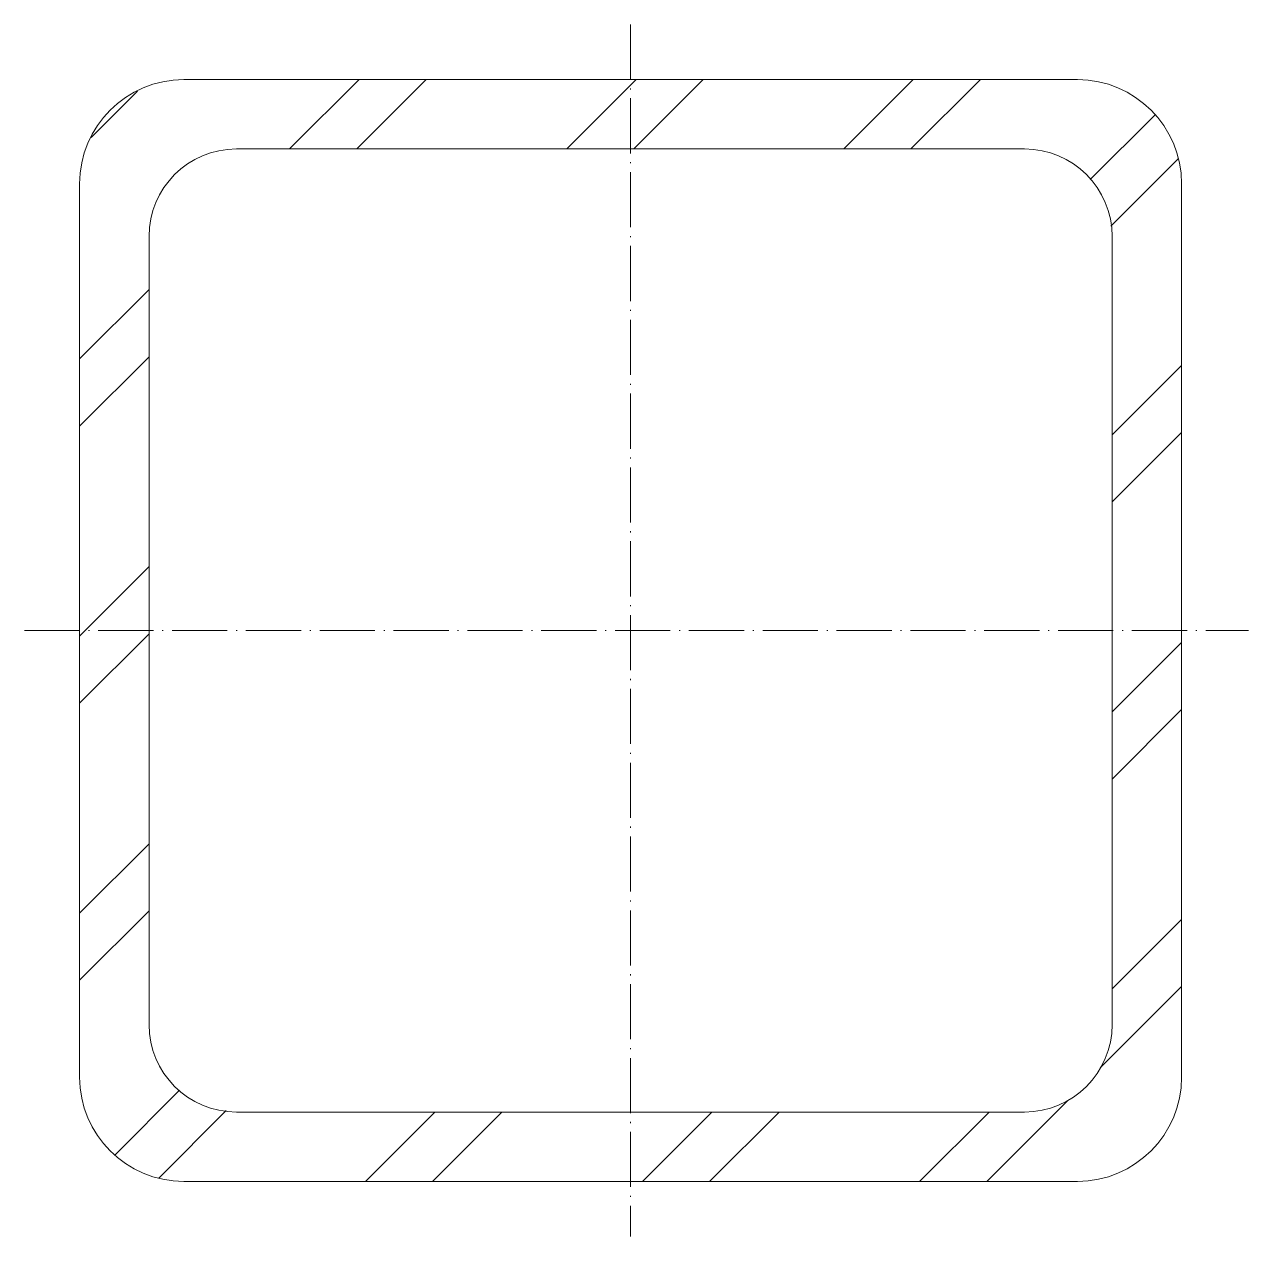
# Model space of a CAD drawing. Header units: metres. Extents: x -55 to 56, y -55 to 55.
import ezdxf

# ---------------------------------------------------------------- set-up
doc = ezdxf.new("R2010")
doc.units = ezdxf.units.M
doc.linetypes.add('MV_hartlijn_staal', pattern=[6.6, 5, -0.8, 0, -0.8])
doc.layers.add('A-DETL-GENF', color=92, linetype='Continuous', lineweight=18)

# ---------------------------------------------------------------- blocks, each defined once
blk = doc.blocks.new('28 Staalprofielen- koker SHS-2d - K100_6_3-3532312-00_0 Basismaterialen')
at = {"layer": 'A-DETL-GENF', "lineweight": 13}
h = blk.add_hatch(dxfattribs=at)
h.set_pattern_fill('FP_434', color=256, style=0, pattern_type=2)
h.set_pattern_definition([(45, (2920.222, 6339.11), (-12.57236, 12.57236), []), (45, (2920.222, 6358.16), (-12.57236, 12.57236), [])])
h.paths.add_polyline_path([(-40.55, -50), (40.55, -50), (43, -49.68), (45.27, -48.73), (47.23, -47.23), (48.73, -45.28), (49.68, -43), (50, -40.55), (50, 40.55), (49.68, 43), (48.73, 45.27), (47.23, 47.23), (45.27, 48.73), (43, 49.68), (40.55, 50), (-40.55, 50), (-43, 49.68), (-45.28, 48.73), (-47.23, 47.23), (-48.73, 45.27), (-49.68, 43), (-50, 40.55), (-50, -40.55), (-49.68, -43), (-48.73, -45.28), (-47.23, -47.23), (-45.28, -48.73), (-43, -49.68)])
h.paths.add_polyline_path([(-35.75, -43.7), (-37.81, -43.43), (-39.73, -42.63), (-41.37, -41.37), (-42.63, -39.73), (-43.43, -37.81), (-43.7, -35.75), (-43.7, 35.75), (-43.43, 37.81), (-42.63, 39.72), (-41.37, 41.37), (-39.73, 42.63), (-37.81, 43.43), (-35.75, 43.7), (35.75, 43.7), (37.81, 43.43), (39.72, 42.63), (41.37, 41.37), (42.63, 39.72), (43.43, 37.81), (43.7, 35.75), (43.7, -35.75), (43.43, -37.81), (42.63, -39.73), (41.37, -41.37), (39.72, -42.63), (37.81, -43.43), (35.75, -43.7), (-15.03, -43.7)])
at = {"layer": 'A-DETL-GENF', "linetype": 'MV_hartlijn_staal', "lineweight": 13}
for p, q in [((0, 55), (0, -55)), ((-55, 0), (56.08, 0))]:
    blk.add_line(p, q, dxfattribs=at)
at = {"layer": 'A-DETL-GENF'}
for p, q in [((40.55, 50), (-40.55, 50)), ((-40.55, 50), (40.55, 50)), ((-35.75, 43.7), (35.75, 43.7)), ((-35.75, 43.7), (35.75, 43.7)), ((-50, 40.55), (-50, -40.55)), ((-50, -40.55), (-50, 40.55)), ((50, -40.55), (50, 40.55)), ((50, 40.55), (50, -40.55)), ((-43.7, -35.75), (-43.7, 35.75)), ((-43.7, -35.75), (-43.7, 35.75)), ((43.7, 35.75), (43.7, -35.75)), ((43.7, 35.75), (43.7, -35.75)), ((35.75, -43.7), (-35.75, -43.7)), ((35.75, -43.7), (-35.75, -43.7)), ((-40.55, -50), (40.55, -50)), ((40.55, -50), (-40.55, -50))]:
    blk.add_line(p, q, dxfattribs=at)
for centre, radius, start, end in [((-40.55, 40.55), 9.45, 90, 180), ((-40.55, 40.55), 9.45, 90, 180), ((40.55, 40.55), 9.45, 360, 90), ((40.55, 40.55), 9.45, 360, 90), ((-35.75, 35.75), 7.95, 90, 180), ((-35.75, 35.75), 7.95, 90, 180), ((35.75, 35.75), 7.95, 360, 90), ((35.75, 35.75), 7.95, 360, 90), ((-35.75, -35.75), 7.95, 180, 270), ((-35.75, -35.75), 7.95, 180, 270), ((35.75, -35.75), 7.95, 270, 0), ((35.75, -35.75), 7.95, 270, 360), ((-40.55, -40.55), 9.45, 180, 270), ((-40.55, -40.55), 9.45, 180, 270), ((40.55, -40.55), 9.45, 270, 360), ((40.55, -40.55), 9.45, 270, 0)]:
    blk.add_arc(centre, radius, start, end, dxfattribs=at)

msp = doc.modelspace()

# ---------------------------------------------------------------- block references
msp.add_blockref('28 Staalprofielen- koker SHS-2d - K100_6_3-3532312-00_0 Basismaterialen', (0, 0))

doc.saveas('drawing.dxf')
